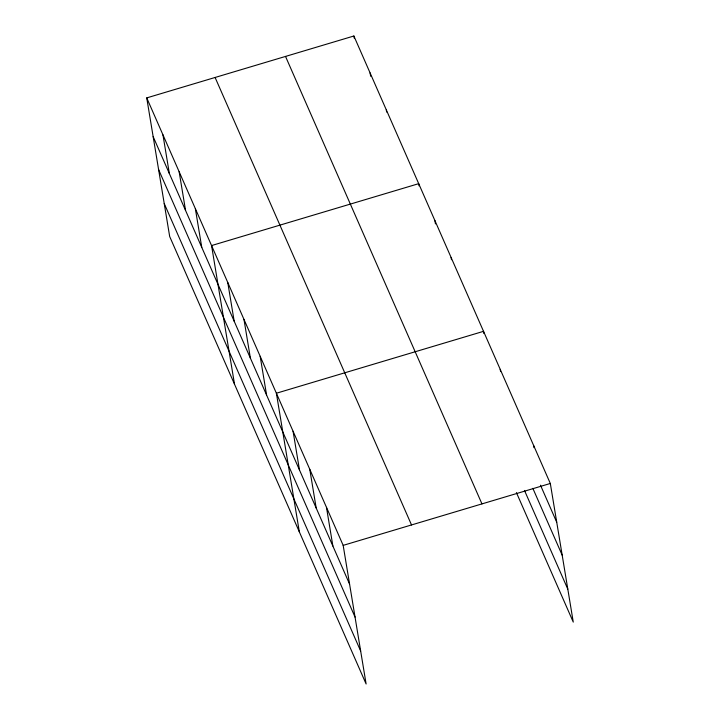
<?xml version="1.0" encoding="UTF-8"?>
<svg xmlns="http://www.w3.org/2000/svg" width="720" height="720" viewBox="0 0 720 720"><rect width="100%" height="100%" fill="white"/><g stroke="black" fill="none" stroke-linecap="round" stroke-linejoin="round"><path stroke-width="1.08" d="M146.736 97.902L343.17 545.373L366.12 684L169.686 236.529L146.736 97.902L353.88 36L550.314 483.471L573.264 622.098L516.402 492.57M343.17 545.373L550.314 483.471M540.477 485.199L556.722 522.207M532.854 488.349L562.185 555.174M524.484 490.446L567.801 589.131M285.525 56.43L481.959 503.901M215.1 77.472L411.525 524.952M153.153 136.638L349.578 584.109M158.607 169.596L355.041 617.076M164.232 203.562L360.657 651.033M533.619 445.437L533.979 447.651M500.22 369.369L500.589 371.583M483.894 333.549L483.525 331.335L276.381 393.237L299.331 531.855M451.116 257.499L451.485 259.713M434.907 220.581L435.456 223.902M419.076 185.877L418.707 183.663L211.563 245.565L234.513 384.192M386.298 109.836L386.658 112.05M370.089 72.918L370.638 76.239M353.88 36L354.249 38.214M326.475 507.339L332.883 546.075M309.771 469.305L316.188 508.041M293.076 431.271L299.493 470.007M260.172 356.319L266.589 395.055M243.972 319.401L250.38 358.137M227.763 282.483L234.18 321.219M195.354 208.656L201.762 247.383M179.145 171.738L185.562 210.465M162.945 134.82L169.353 173.556"/></g></svg>
